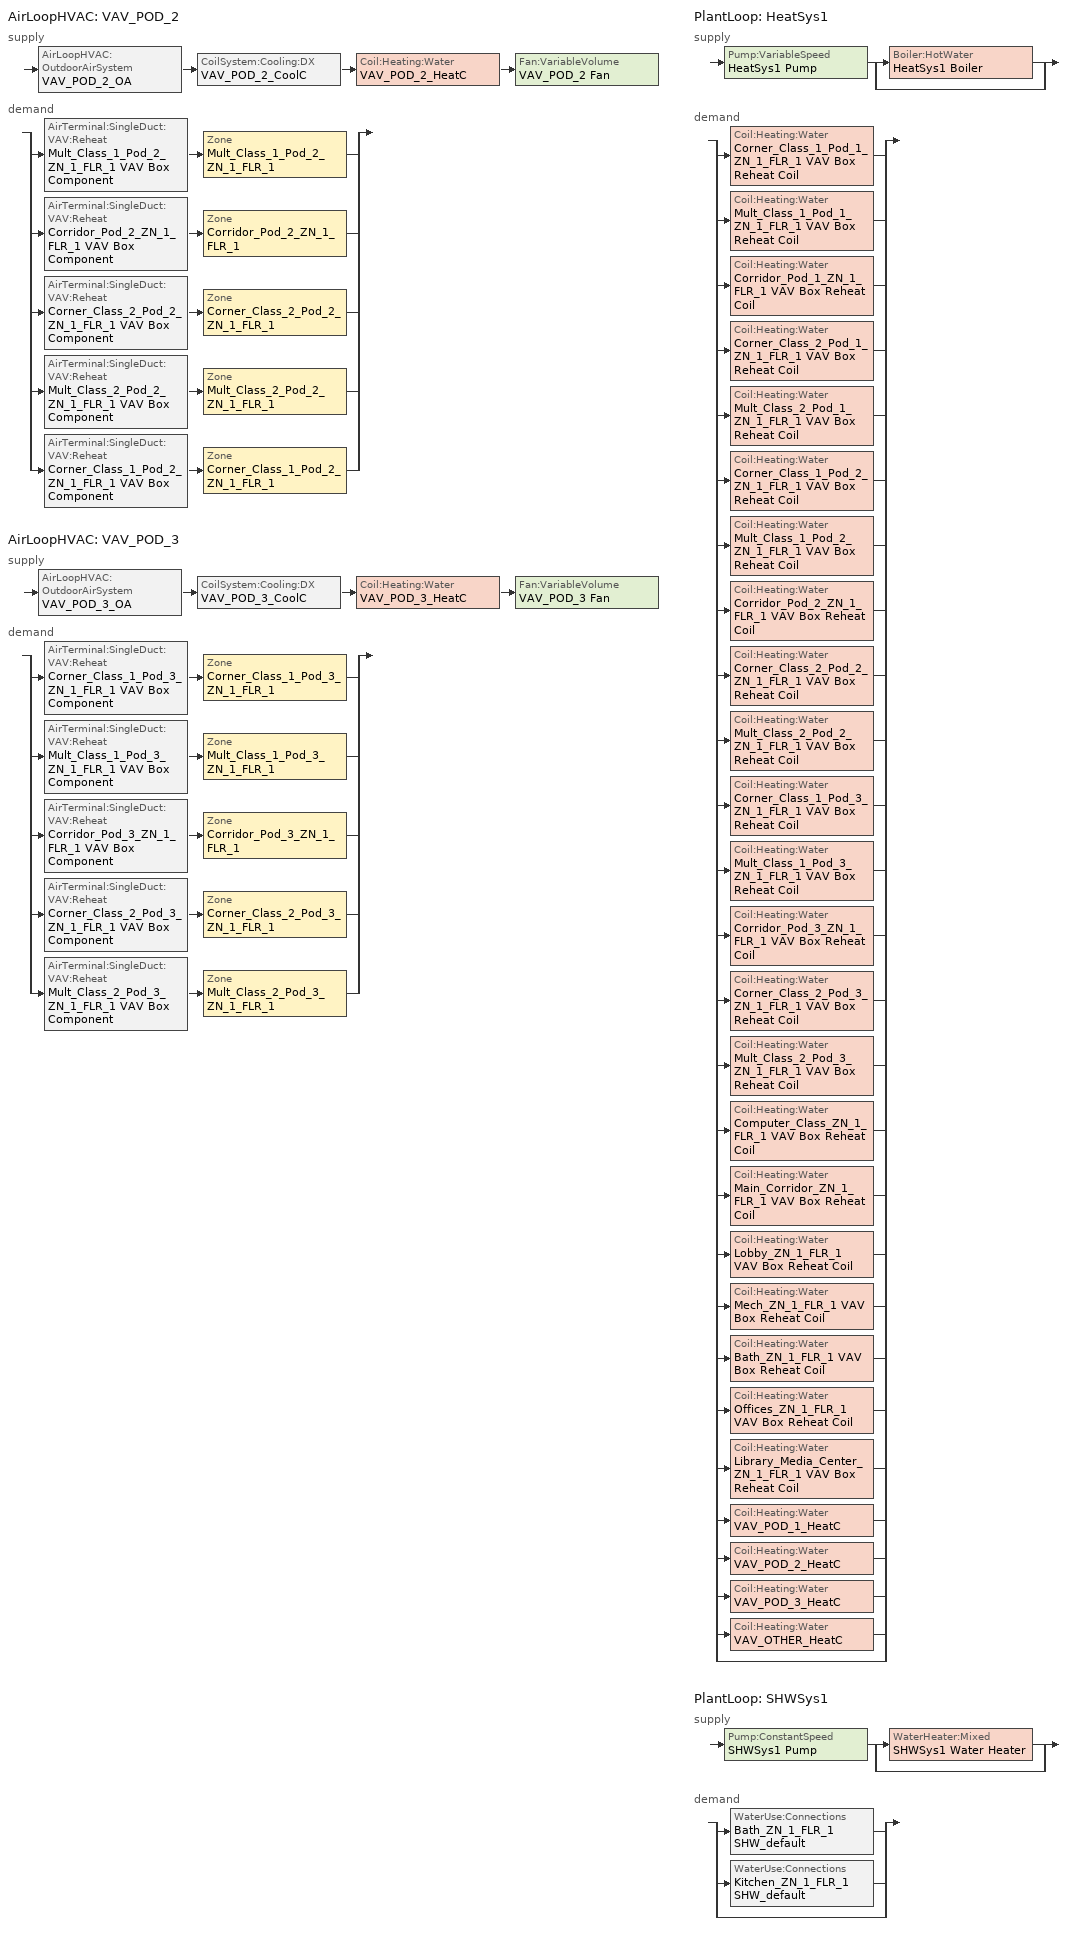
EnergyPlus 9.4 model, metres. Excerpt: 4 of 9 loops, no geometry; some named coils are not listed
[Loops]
AirLoopHVAC 'VAV_POD_2'
 supply: AirLoopHVAC:OutdoorAirSystem 'VAV_POD_2_OA' > CoilSystem:Cooling:DX 'VAV_POD_2_CoolC' > Coil:Heating:Water 'VAV_POD_2_HeatC' > Fan:VariableVolume 'VAV_POD_2 Fan'
 demand: split
  | AirTerminal:SingleDuct:VAV:Reheat 'Mult_Class_1_Pod_2_ZN_1_FLR_1 VAV Box Component' > Zone 'Mult_Class_1_Pod_2_ZN_1_FLR_1'
  | AirTerminal:SingleDuct:VAV:Reheat 'Corridor_Pod_2_ZN_1_FLR_1 VAV Box Component' > Zone 'Corridor_Pod_2_ZN_1_FLR_1'
  | AirTerminal:SingleDuct:VAV:Reheat 'Corner_Class_2_Pod_2_ZN_1_FLR_1 VAV Box Component' > Zone 'Corner_Class_2_Pod_2_ZN_1_FLR_1'
  | AirTerminal:SingleDuct:VAV:Reheat 'Mult_Class_2_Pod_2_ZN_1_FLR_1 VAV Box Component' > Zone 'Mult_Class_2_Pod_2_ZN_1_FLR_1'
  | AirTerminal:SingleDuct:VAV:Reheat 'Corner_Class_1_Pod_2_ZN_1_FLR_1 VAV Box Component' > Zone 'Corner_Class_1_Pod_2_ZN_1_FLR_1'
AirLoopHVAC 'VAV_POD_3'
 supply: AirLoopHVAC:OutdoorAirSystem 'VAV_POD_3_OA' > CoilSystem:Cooling:DX 'VAV_POD_3_CoolC' > Coil:Heating:Water 'VAV_POD_3_HeatC' > Fan:VariableVolume 'VAV_POD_3 Fan'
 demand: split
  | AirTerminal:SingleDuct:VAV:Reheat 'Corner_Class_1_Pod_3_ZN_1_FLR_1 VAV Box Component' > Zone 'Corner_Class_1_Pod_3_ZN_1_FLR_1'
  | AirTerminal:SingleDuct:VAV:Reheat 'Mult_Class_1_Pod_3_ZN_1_FLR_1 VAV Box Component' > Zone 'Mult_Class_1_Pod_3_ZN_1_FLR_1'
  | AirTerminal:SingleDuct:VAV:Reheat 'Corridor_Pod_3_ZN_1_FLR_1 VAV Box Component' > Zone 'Corridor_Pod_3_ZN_1_FLR_1'
  | AirTerminal:SingleDuct:VAV:Reheat 'Corner_Class_2_Pod_3_ZN_1_FLR_1 VAV Box Component' > Zone 'Corner_Class_2_Pod_3_ZN_1_FLR_1'
  | AirTerminal:SingleDuct:VAV:Reheat 'Mult_Class_2_Pod_3_ZN_1_FLR_1 VAV Box Component' > Zone 'Mult_Class_2_Pod_3_ZN_1_FLR_1'
PlantLoop 'HeatSys1'
 supply: Pump:VariableSpeed 'HeatSys1 Pump' > split
  | Boiler:HotWater 'HeatSys1 Boiler'
  | bypass
 demand: split
  | Coil:Heating:Water 'Corner_Class_1_Pod_1_ZN_1_FLR_1 VAV Box Reheat Coil'
  | Coil:Heating:Water 'Mult_Class_1_Pod_1_ZN_1_FLR_1 VAV Box Reheat Coil'
  | Coil:Heating:Water 'Corridor_Pod_1_ZN_1_FLR_1 VAV Box Reheat Coil'
  | Coil:Heating:Water 'Corner_Class_2_Pod_1_ZN_1_FLR_1 VAV Box Reheat Coil'
  | Coil:Heating:Water 'Mult_Class_2_Pod_1_ZN_1_FLR_1 VAV Box Reheat Coil'
  | Coil:Heating:Water 'Corner_Class_1_Pod_2_ZN_1_FLR_1 VAV Box Reheat Coil'
  | Coil:Heating:Water 'Mult_Class_1_Pod_2_ZN_1_FLR_1 VAV Box Reheat Coil'
  | Coil:Heating:Water 'Corridor_Pod_2_ZN_1_FLR_1 VAV Box Reheat Coil'
  | Coil:Heating:Water 'Corner_Class_2_Pod_2_ZN_1_FLR_1 VAV Box Reheat Coil'
  | Coil:Heating:Water 'Mult_Class_2_Pod_2_ZN_1_FLR_1 VAV Box Reheat Coil'
  | Coil:Heating:Water 'Corner_Class_1_Pod_3_ZN_1_FLR_1 VAV Box Reheat Coil'
  | Coil:Heating:Water 'Mult_Class_1_Pod_3_ZN_1_FLR_1 VAV Box Reheat Coil'
  | Coil:Heating:Water 'Corridor_Pod_3_ZN_1_FLR_1 VAV Box Reheat Coil'
  | Coil:Heating:Water 'Corner_Class_2_Pod_3_ZN_1_FLR_1 VAV Box Reheat Coil'
  | Coil:Heating:Water 'Mult_Class_2_Pod_3_ZN_1_FLR_1 VAV Box Reheat Coil'
  | Coil:Heating:Water 'Computer_Class_ZN_1_FLR_1 VAV Box Reheat Coil'
  | Coil:Heating:Water 'Main_Corridor_ZN_1_FLR_1 VAV Box Reheat Coil'
  | Coil:Heating:Water 'Lobby_ZN_1_FLR_1 VAV Box Reheat Coil'
  | Coil:Heating:Water 'Mech_ZN_1_FLR_1 VAV Box Reheat Coil'
  | Coil:Heating:Water 'Bath_ZN_1_FLR_1 VAV Box Reheat Coil'
  | Coil:Heating:Water 'Offices_ZN_1_FLR_1 VAV Box Reheat Coil'
  | Coil:Heating:Water 'Library_Media_Center_ZN_1_FLR_1 VAV Box Reheat Coil'
  | Coil:Heating:Water 'VAV_POD_1_HeatC'
  | Coil:Heating:Water 'VAV_POD_2_HeatC'
  | Coil:Heating:Water 'VAV_POD_3_HeatC'
  | Coil:Heating:Water 'VAV_OTHER_HeatC'
  | bypass
PlantLoop 'SHWSys1'
 supply: Pump:ConstantSpeed 'SHWSys1 Pump' > split
  | WaterHeater:Mixed 'SHWSys1 Water Heater'
  | bypass
 demand: split
  | WaterUse:Connections 'Bath_ZN_1_FLR_1 SHW_default'
  | WaterUse:Connections 'Kitchen_ZN_1_FLR_1 SHW_default'
  | bypass
[AirLoopHVAC] Design supply air flow rate=Autosize
VAV_POD_2; VAV_POD_3
[AirTerminal:SingleDuct:VAV:Reheat] Availability schedule=ALWAYS_ON; Convergence tolerance=0.001; Damper heating action=ReverseWithLimits; Maximum air flow rate=Autosize; Maximum flow fraction during reheat=0.5; Maximum hot water or steam flow rate=Autosize; Maximum reheat air temperature=40; Minimum hot water or steam flow rate=0; Zone minimum air flow input method=Constant
Name | Constant minimum air flow fraction | Reheat coil
Corner_Class_1_Pod_2_ZN_1_FLR_1 VAV Box Component | 0.5 | Corner_Class_1_Pod_2_ZN_1_FLR_1 VAV Box Reheat Coil
Corner_Class_1_Pod_3_ZN_1_FLR_1 VAV Box Component | 0.5 | Corner_Class_1_Pod_3_ZN_1_FLR_1 VAV Box Reheat Coil
Corner_Class_2_Pod_2_ZN_1_FLR_1 VAV Box Component | 0.5 | Corner_Class_2_Pod_2_ZN_1_FLR_1 VAV Box Reheat Coil
Corner_Class_2_Pod_3_ZN_1_FLR_1 VAV Box Component | 0.5 | Corner_Class_2_Pod_3_ZN_1_FLR_1 VAV Box Reheat Coil
Corridor_Pod_2_ZN_1_FLR_1 VAV Box Component | 0.2 | Corridor_Pod_2_ZN_1_FLR_1 VAV Box Reheat Coil
Corridor_Pod_3_ZN_1_FLR_1 VAV Box Component | 0.2 | Corridor_Pod_3_ZN_1_FLR_1 VAV Box Reheat Coil
Mult_Class_1_Pod_2_ZN_1_FLR_1 VAV Box Component | 0.675337 | Mult_Class_1_Pod_2_ZN_1_FLR_1 VAV Box Reheat Coil
Mult_Class_1_Pod_3_ZN_1_FLR_1 VAV Box Component | 0.627119 | Mult_Class_1_Pod_3_ZN_1_FLR_1 VAV Box Reheat Coil
Mult_Class_2_Pod_2_ZN_1_FLR_1 VAV Box Component | 0.856888 | Mult_Class_2_Pod_2_ZN_1_FLR_1 VAV Box Reheat Coil
Mult_Class_2_Pod_3_ZN_1_FLR_1 VAV Box Component | 0.858826 | Mult_Class_2_Pod_3_ZN_1_FLR_1 VAV Box Reheat Coil
[Boiler:HotWater]
HeatSys1 Boiler: Boiler flow mode=LeavingSetpointModulated; Design water flow rate=Autosize; Efficiency curve temperature evaluation variable=LeavingBoiler; Fuel type=NaturalGas; Maximum part load ratio=1.2; Minimum part load ratio=0; Nominal capacity=370135; Nominal thermal efficiency=0.8; Normalized boiler efficiency curve=HeatSys1 Boiler Efficiency Curve; Optimum part load ratio=1; Parasitic electric load=0; Sizing factor=1; Water outlet upper temperature limit=95
[Coil:Cooling:DX:TwoSpeed] Availability schedule=ALWAYS_ON; High speed gross rated cooling cop=3.73224; High speed gross rated total cooling capacity=Autosize; High speed rated air flow rate=Autosize; High speed rated sensible heat ratio=Autosize; Low speed gross rated cooling cop=3.73224; Low speed gross rated sensible heat ratio=0.69; Low speed gross rated total cooling capacity=Autosize; Low speed rated air flow rate=Autosize
Name | Energy input ratio function of flow fraction curve | Energy input ratio function of temperature curve | Low speed energy input ratio function of temperature curve | Low speed total cooling capacity function of temperature curve | Part load fraction correlation curve | Total cooling capacity function of flow fraction curve | Total cooling capacity function of temperature curve
VAV_POD_2_CoolC DXCoil | VAV_POD_2_CoolCLennoxStandard10Ton_TGA120S2B_EIRFFF | VAV_POD_2_CoolCLennoxStandard10Ton_TGA120S2B_EIRFT | VAV_POD_2_CoolCLennoxStandard10Ton_TGA120S2B_EIRFT | VAV_POD_2_CoolCLennoxStandard10Ton_TGA120S2B_CapFT | VAV_POD_2_CoolCLennoxStandard10Ton_TGA120S2B_PLR | VAV_POD_2_CoolCLennoxStandard10Ton_TGA120S2B_CapFF | VAV_POD_2_CoolCLennoxStandard10Ton_TGA120S2B_CapFT
VAV_POD_3_CoolC DXCoil | VAV_POD_3_CoolCLennoxStandard10Ton_TGA120S2B_EIRFFF | VAV_POD_3_CoolCLennoxStandard10Ton_TGA120S2B_EIRFT | VAV_POD_3_CoolCLennoxStandard10Ton_TGA120S2B_EIRFT | VAV_POD_3_CoolCLennoxStandard10Ton_TGA120S2B_CapFT | VAV_POD_3_CoolCLennoxStandard10Ton_TGA120S2B_PLR | VAV_POD_3_CoolCLennoxStandard10Ton_TGA120S2B_CapFF | VAV_POD_3_CoolCLennoxStandard10Ton_TGA120S2B_CapFT
[Coil:Heating:Water] Availability schedule=ALWAYS_ON; Maximum water flow rate=Autosize; Performance input method=UFactorTimesAreaAndDesignWaterFlowRate; Rated capacity=Autosize; Rated inlet air temperature=12.8; Rated inlet water temperature=82.2; Rated outlet air temperature=40; Rated outlet water temperature=71.1; U factor times area value=Autosize
Bath_ZN_1_FLR_1 VAV Box Reheat Coil; Computer_Class_ZN_1_FLR_1 VAV Box Reheat Coil; Corner_Class_1_Pod_1_ZN_1_FLR_1 VAV Box Reheat Coil; Corner_Class_1_Pod_2_ZN_1_FLR_1 VAV Box Reheat Coil; Corner_Class_1_Pod_3_ZN_1_FLR_1 VAV Box Reheat Coil; Corner_Class_2_Pod_1_ZN_1_FLR_1 VAV Box Reheat Coil; Corner_Class_2_Pod_2_ZN_1_FLR_1 VAV Box Reheat Coil; Corner_Class_2_Pod_3_ZN_1_FLR_1 VAV Box Reheat Coil; Corridor_Pod_1_ZN_1_FLR_1 VAV Box Reheat Coil; Corridor_Pod_2_ZN_1_FLR_1 VAV Box Reheat Coil; Corridor_Pod_3_ZN_1_FLR_1 VAV Box Reheat Coil; Library_Media_Center_ZN_1_FLR_1 VAV Box Reheat Coil; Lobby_ZN_1_FLR_1 VAV Box Reheat Coil; Main_Corridor_ZN_1_FLR_1 VAV Box Reheat Coil; Mech_ZN_1_FLR_1 VAV Box Reheat Coil; Mult_Class_1_Pod_1_ZN_1_FLR_1 VAV Box Reheat Coil; Mult_Class_1_Pod_2_ZN_1_FLR_1 VAV Box Reheat Coil; Mult_Class_1_Pod_3_ZN_1_FLR_1 VAV Box Reheat Coil; Mult_Class_2_Pod_1_ZN_1_FLR_1 VAV Box Reheat Coil; Mult_Class_2_Pod_2_ZN_1_FLR_1 VAV Box Reheat Coil; Mult_Class_2_Pod_3_ZN_1_FLR_1 VAV Box Reheat Coil; Offices_ZN_1_FLR_1 VAV Box Reheat Coil; VAV_POD_2_HeatC; VAV_POD_3_HeatC
[CoilSystem:Cooling:DX] Availability schedule=ALWAYS_ON
Name | Cooling coil
VAV_POD_2_CoolC | VAV_POD_2_CoolC DXCoil
VAV_POD_3_CoolC | VAV_POD_3_CoolC DXCoil
[Controller:MechanicalVentilation] Availability schedule=MinOA_MotorizedDamper_Sched; Demand controlled ventilation=Yes; System outdoor air method=VentilationRateProcedure; Design specification outdoor air object name 1=Classroom_OA_Design_Spec; Design specification zone air distribution object name 1=Pod_Zones_Air_Distribution; Design specification outdoor air object name 2=Classroom_OA_Design_Spec; Design specification zone air distribution object name 2=Pod_Zones_Air_Distribution; Design specification outdoor air object name 3=Corridor_OA_Design_Spec; Design specification zone air distribution object name 3=Pod_Zones_Air_Distribution; Design specification outdoor air object name 4=Classroom_OA_Design_Spec; Design specification zone air distribution object name 4=Pod_Zones_Air_Distribution; Design specification outdoor air object name 5=Classroom_OA_Design_Spec; Design specification zone air distribution object name 5=Pod_Zones_Air_Distribution
Name | Zone or zonelist name 1 | Zone or zonelist name 2 | Zone or zonelist name 3 | Zone or zonelist name 4 | Zone or zonelist name 5
VAV_POD_2_DCV | Corner_Class_1_Pod_2_ZN_1_FLR_1 | Mult_Class_1_Pod_2_ZN_1_FLR_1 | Corridor_Pod_2_ZN_1_FLR_1 | Corner_Class_2_Pod_2_ZN_1_FLR_1 | Mult_Class_2_Pod_2_ZN_1_FLR_1
VAV_POD_3_DCV | Corner_Class_1_Pod_3_ZN_1_FLR_1 | Mult_Class_1_Pod_3_ZN_1_FLR_1 | Corridor_Pod_3_ZN_1_FLR_1 | Corner_Class_2_Pod_3_ZN_1_FLR_1 | Mult_Class_2_Pod_3_ZN_1_FLR_1
[Controller:OutdoorAir] Economizer control action type=ModulateFlow; Economizer control type=DifferentialDryBulb; Lockout type=NoLockout; Maximum outdoor air flow rate=Autosize; Minimum limit type=FixedMinimum; Minimum outdoor air flow rate=0; Minimum outdoor air schedule=MinOA_MotorizedDamper_Sched
Name | Mechanical ventilation controller
VAV_POD_2_OA_Controller | VAV_POD_2_DCV
VAV_POD_3_OA_Controller | VAV_POD_3_DCV
[Controller:WaterCoil] Action=Normal; Actuator variable=Flow; Control variable=Temperature; Controller convergence tolerance=0.0001; Maximum actuated flow=Autosize; Minimum actuated flow=0
VAV_POD_2_HeatC_Controller; VAV_POD_3_HeatC_Controller
[DesignSpecification:OutdoorAir]
Name | Outdoor air flow per person | Outdoor air flow per zone floor area | Outdoor air method
Classroom_OA_Design_Spec | 0.00472 | 0.00060972 | Sum
Corridor_OA_Design_Spec | 1e-08 | 0.000304781 | Sum
SZ DSOA Corner_Class_1_Pod_2_ZN_1_FLR_1; SZ DSOA Corner_Class_1_Pod_3_ZN_1_FLR_1; SZ DSOA Corner_Class_2_Pod_2_ZN_1_FLR_1; SZ DSOA Corner_Class_2_Pod_3_ZN_1_FLR_1; SZ DSOA Mult_Class_1_Pod_2_ZN_1_FLR_1; SZ DSOA Mult_Class_1_Pod_3_ZN_1_FLR_1; SZ DSOA Mult_Class_2_Pod_2_ZN_1_FLR_1; SZ DSOA Mult_Class_2_Pod_3_ZN_1_FLR_1 |  | 0.00187948 | Flow/Area
SZ DSOA Corridor_Pod_2_ZN_1_FLR_1; SZ DSOA Corridor_Pod_3_ZN_1_FLR_1 |  | 0.000304781 | Flow/Area
[DesignSpecification:ZoneAirDistribution]
Pod_Zones_Air_Distribution: Zone air distribution effectiveness in cooling mode=1; Zone air distribution effectiveness in heating mode=1
[EnergyManagementSystem:Actuator]
Name | Actuated component control type | Actuated component type | Actuated component unique
Gym_ZN_1_FLR_1_LAr | Electricity Rate | Lights | Gym_ZN_1_FLR_1_lights
HTGSETP_SCH_Actuator | Schedule Value | Schedule:Compact | HTGSETP_SCH_Yes_Optimum
Kitchen_ZN_1_FLR_1_LAr | Electricity Rate | Lights | Kitchen_ZN_1_FLR_1_lights
LMC_ZN_1_FLR_1_LAr | Electricity Rate | Lights | Library_Media_Center_ZN_1_FLR_1_lights
Lobby_ZN_1_FLR_1_LAr | Electricity Rate | Lights | Lobby_ZN_1_FLR_1_lights
Main_Corridor_ZN_1_FLR_1_LAr | Electricity Rate | Lights | Main_Corridor_ZN_1_FLR_1_lights
Mech_ZN_1_FLR_1_LAr | Electricity Rate | Lights | Mech_ZN_1_FLR_1_lights
Offices_ZN_1_FLR_1_LAr | Electricity Rate | Lights | Offices_ZN_1_FLR_1_lights
PSZ1_6_Timestep_Econ_Eff | Schedule Value | Schedule:Constant | PSZ1_6_Timestep_Econ_Eff_SCH
PSZ2_5_Timestep_Econ_Eff | Schedule Value | Schedule:Constant | PSZ2_5_Timestep_Econ_Eff_SCH
PSZ2_7_Timestep_Econ_Eff | Schedule Value | Schedule:Constant | PSZ2_7_Timestep_Econ_Eff_SCH
cCL1_Pod_1_ZN_1_FLR_1_LAr | Electricity Rate | Lights | Corner_Class_1_Pod_1_ZN_1_FLR_1_lights
cCL1_Pod_2_ZN_1_FLR_1_LAr | Electricity Rate | Lights | Corner_Class_1_Pod_2_ZN_1_FLR_1_lights
cCL1_Pod_3_ZN_1_FLR_1_LAr | Electricity Rate | Lights | Corner_Class_1_Pod_3_ZN_1_FLR_1_lights
cCL2_Pod_1_ZN_1_FLR_1_LAr | Electricity Rate | Lights | Corner_Class_2_Pod_1_ZN_1_FLR_1_lights
cCL2_Pod_2_ZN_1_FLR_1_LAr | Electricity Rate | Lights | Corner_Class_2_Pod_2_ZN_1_FLR_1_lights
cCL2_Pod_3_ZN_1_FLR_1_LAr | Electricity Rate | Lights | Corner_Class_2_Pod_3_ZN_1_FLR_1_lights
cPCLZN_1_FLR_1_LAr | Electricity Rate | Lights | Computer_Class_ZN_1_FLR_1_lights
cPOD1_ZN_1_FLR_1_LAr | Electricity Rate | Lights | Corridor_Pod_1_ZN_1_FLR_1_lights
cPOD2_ZN_1_FLR_1_LAr | Electricity Rate | Lights | Corridor_Pod_2_ZN_1_FLR_1_lights
cPOD3_ZN_1_FLR_1_LAr | Electricity Rate | Lights | Corridor_Pod_3_ZN_1_FLR_1_lights
mCl1_Pod_1_ZN_1_FLR_1_LAr | Electricity Rate | Lights | Mult_Class_1_Pod_1_ZN_1_FLR_1_lights
mCl1_Pod_2_ZN_1_FLR_1_LAr | Electricity Rate | Lights | Mult_Class_1_Pod_2_ZN_1_FLR_1_lights
mCl1_Pod_3_ZN_1_FLR_1_LAr | Electricity Rate | Lights | Mult_Class_1_Pod_3_ZN_1_FLR_1_lights
mCl2_Pod_1_ZN_1_FLR_1_LAr | Electricity Rate | Lights | Mult_Class_2_Pod_1_ZN_1_FLR_1_lights
mCl2_Pod_2_ZN_1_FLR_1_LAr | Electricity Rate | Lights | Mult_Class_2_Pod_2_ZN_1_FLR_1_lights
mCl2_Pod_3_ZN_1_FLR_1_LAr | Electricity Rate | Lights | Mult_Class_2_Pod_3_ZN_1_FLR_1_lights
[EnergyManagementSystem:GlobalVariable]
EnergyManagementSystem:GlobalVariable 1: Wired_LTG
EnergyManagementSystem:GlobalVariable 2: PSZ2_5_FanPwrExponent; PSZ2_5_Stage1Speed; PSZ2_5_Stage2Speed; PSZ2_5_HeatSpeed; PSZ2_5_VenSpeed; PSZ2_5_Number_of_Stages
EnergyManagementSystem:GlobalVariable 3: PSZ1_6_FanPwrExponent; PSZ1_6_Stage1Speed; PSZ1_6_Stage2Speed; PSZ1_6_HeatSpeed; PSZ1_6_VenSpeed; PSZ1_6_Number_of_Stages
EnergyManagementSystem:GlobalVariable 4: PSZ2_7_FanPwrExponent; PSZ2_7_Stage1Speed; PSZ2_7_Stage2Speed; PSZ2_7_HeatSpeed; PSZ2_7_VenSpeed; PSZ2_7_Number_of_Stages
EnergyManagementSystem:GlobalVariable 5: BoilerType; CapRated; EtRated; PLRx; Ecx; SkinLossRate
[EnergyManagementSystem:InternalVariable] Internal data type=Zone Floor Area
Name | Internal data index key
cCL1_Pod_2_ZN_1_FLR_1_Area | Corner_Class_1_Pod_2_ZN_1_FLR_1
cCL1_Pod_3_ZN_1_FLR_1_Area | Corner_Class_1_Pod_3_ZN_1_FLR_1
cCL2_Pod_2_ZN_1_FLR_1_Area | Corner_Class_2_Pod_2_ZN_1_FLR_1
cCL2_Pod_3_ZN_1_FLR_1_Area | Corner_Class_2_Pod_3_ZN_1_FLR_1
cPOD2_ZN_1_FLR_1_Area | Corridor_Pod_2_ZN_1_FLR_1
cPOD3_ZN_1_FLR_1_Area | Corridor_Pod_3_ZN_1_FLR_1
mCl1_Pod_2_ZN_1_FLR_1_Area | Mult_Class_1_Pod_2_ZN_1_FLR_1
mCl1_Pod_3_ZN_1_FLR_1_Area | Mult_Class_1_Pod_3_ZN_1_FLR_1
mCl2_Pod_2_ZN_1_FLR_1_Area | Mult_Class_2_Pod_2_ZN_1_FLR_1
mCl2_Pod_3_ZN_1_FLR_1_Area | Mult_Class_2_Pod_3_ZN_1_FLR_1
[EnergyManagementSystem:OutputVariable]
Wired_LTG: Ems variable=Wired_LTG; Type of data in variable=Summed; Update frequency=ZoneTimestep
[EnergyManagementSystem:Program]
OA_BASED_OPTIMUM_START_EMS_Program: IF DaylightSavings==0 && DayOfWeek>1 && DayOfWeek<>7 && Hour==6 && OAT<23.9 && OAT>1.7; SET CLGSETP_SCH_Actuator = 26.7; SET HTGSETP_SCH_Actuator = 15.6; ELSEIF DaylightSavings==1 && DayOfWeek>1 && DayOfWeek<>7 && Hour==5 && OAT<23.9 && OAT>1.7; SET CLGSETP_SCH_Actuator = 26.7; SET HTGSETP_SCH_Actuator = 15.6; ELSE; SET CLGSETP_SCH_Actuator = NULL; SET HTGSETP_SCH_Actuator = NULL; ENDIF
PSZ1_6_Economizer_CTRL_Prog: SET PSZ1_6_Timestep_Econ_Eff = 0.7; SET PSZ1_6_MaxE = 0.7; SET PSZ1_6_DAT_Rqd = (PSZ1_6_DAT_Rqd*1.8) +32; SET OAT_F = (OAT_F*1.8) +32; SET OAwb_F = (OAwb_F*1.8) +32; IF PSZ1_6_OAFlowMass > (PSZ1_6_OADesignMass * PSZ1_6_OASch); SET PSZ1_6_Econo_Active = 1; ELSE; SET PSZ1_6_Econo_Active = 0; ENDIF; SET PSZ1_6_dT_Needed = 75 - PSZ1_6_DAT_Rqd; SET PSZ1_6_Cool_Des_dT = ((98*0.15) + (75*(1-0.15))) - 55; SET PSZ1_6_Cool_Load = PSZ1_6_dT_Needed/ PSZ1_6_Cool_Des_dT; IF PSZ1_6_Cool_Load > 1; SET PSZ1_6_Cool_Load = 1; ELSEIF PSZ1_6_Cool_Load < 0; SET PSZ1_6_Cool_Load = 0; ENDIF; IF PSZ1_6_Econo_Active == 1; SET PSZ1_6_Stage = PSZ1_6_Number_of_Stages; IF PSZ1_6_Stage == 2; IF PSZ1_6_Cool_Load < 0.6; SET PSZ1_6_Timestep_Econ_Eff = PSZ1_6_MaxE; ELSE; SET PSZ1_6_ECO_Eff = 0-2.18919863612305; SET PSZ1_6_ECO_Eff = PSZ1_6_ECO_Eff + (0-0.674461284910428 * PSZ1_6_Cool_Load); SET PSZ1_6_ECO_Eff = PSZ1_6_ECO_Eff + (0.000459106275872404 * (OAT_F^2)); SET PSZ1_6_ECO_Eff = PSZ1_6_ECO_Eff + (0-0.00000484778537945252 * (OAT_F^3)); SET PSZ1_6_ECO_Eff = PSZ1_6_ECO_Eff + (0.182915713033586 * OAwb_F); SET PSZ1_6_ECO_Eff = PSZ1_6_ECO_Eff + (0-0.00382838660261133 * (OAwb_F^2)); SET PSZ1_6_ECO_Eff = PSZ1_6_ECO_Eff + (0.0000255567460240583 * (OAwb_F^3)); SET PSZ1_6_Timestep_Econ_Eff = PSZ1_6_ECO_Eff; ENDIF; ELSE; SET PSZ1_6_ECO_Eff = 2.36337942464462; SET PSZ1_6_ECO_Eff = PSZ1_6_ECO_Eff + (0-0.409939515512619 * PSZ1_6_Cool_Load); SET PSZ1_6_ECO_Eff = PSZ1_6_ECO_Eff + (0-0.0565205596792225 * OAwb_F); SET PSZ1_6_ECO_Eff = PSZ1_6_ECO_Eff + (0-0.0000632612294169389 * (OAT_F^2)); SET PSZ1_6_Timestep_Econ_Eff = PSZ1_6_ECO_Eff + (0.000571724868775081 * (OAwb_F^2)); ENDIF; IF PSZ1_6_Timestep_Econ_Eff > PSZ1_6_MaxE; SET PSZ1_6_Timestep_Econ_Eff = PSZ1_6_MaxE; ELSEIF PSZ1_6_Timestep_Econ_Eff < (PSZ1_6_OADesignMass * PSZ1_6_OASch); SET PSZ1_6_Timestep_Econ_Eff = (PSZ1_6_OADesignMass * PSZ1_6_OASch); ENDIF; ENDIF
PSZ1_6_Fan_Control: IF PSZ1_6_Number_of_Stages == 1; Return; ENDIF; IF PSZ1_6_HeatingRTF > 0; SET PSZ1_6_Heating = PSZ1_6_HeatingRTF; SET PSZ1_6_Ven = 1 - PSZ1_6_HeatingRTF; SET PSZ1_6_Eco = 0; SET PSZ1_6_Stage1 = 0; SET PSZ1_6_Stage2 = 0; ELSE; SET PSZ1_6_Heating = 0; SET PSZ1_6_EcoSpeed = PSZ1_6_VenSpeed; IF PSZ1_6_SpeedRatio == 0; IF PSZ1_6_RTF > 0; SET PSZ1_6_Stage1 = PSZ1_6_RTF; SET PSZ1_6_Stage2 = 0; SET PSZ1_6_Ven = 1-PSZ1_6_RTF; SET PSZ1_6_Eco = 0; IF PSZ1_6_OAFlowMass > (PSZ1_6_OADesignMass * PSZ1_6_OASch); SET PSZ1_6_Stage1Speed = 1.0; ENDIF; ELSE; SET PSZ1_6_Stage1 = 0; SET PSZ1_6_Stage2 = 0; IF PSZ1_6_OAFlowMass > (PSZ1_6_OADesignMass * PSZ1_6_OASch); SET PSZ1_6_Eco = 1.0; SET PSZ1_6_Ven = 0; SET PSZ1_6_Exp_DAT = PSZ1_6_DAT_Rqd - (1-PSZ1_6_VenSpeed) * KITCHEN_ZN_1_FLR_1_Temp; SET PSZ1_6_Exp_DAT = PSZ1_6_Exp_DAT/PSZ1_6_VenSpeed; IF OAT_F > PSZ1_6_Exp_DAT; SET PSZ1_6_EcoSpeed = PSZ1_6_Stage2Speed; ENDIF; ELSE; SET PSZ1_6_Eco = 0; SET PSZ1_6_Ven = 1.0; ENDIF; ENDIF; ELSE; SET PSZ1_6_Stage1 = 1- PSZ1_6_SpeedRatio; SET PSZ1_6_Stage2 = PSZ1_6_SpeedRatio; SET PSZ1_6_Ven = 0; SET PSZ1_6_Eco = 0; IF PSZ1_6_OAFlowMass > (PSZ1_6_OADesignMass * PSZ1_6_OASch); SET PSZ1_6_Stage1Speed = 1.0; ENDIF; ENDIF; ENDIF; SET PSZ1_6_FPR = PSZ1_6_Ven * (PSZ1_6_VenSpeed ^ PSZ1_6_FanPwrExponent); SET PSZ1_6_FPR = PSZ1_6_FPR + PSZ1_6_Eco * (PSZ1_6_EcoSpeed ^ PSZ1_6_FanPwrExponent); SET PSZ1_6_FPR_1 = PSZ1_6_Stage1 * (PSZ1_6_Stage1Speed ^ PSZ1_6_FanPwrExponent); SET PSZ1_6_FPR = PSZ1_6_FPR + PSZ1_6_FPR_1; SET PSZ1_6_FPR_2 = PSZ1_6_Stage2 * (PSZ1_6_Stage2Speed ^ PSZ1_6_FanPwrExponent); SET PSZ1_6_FPR = PSZ1_6_FPR + PSZ1_6_FPR_2; SET PSZ1_6_FPR_3 = PSZ1_6_Heating * (PSZ1_6_HeatSpeed ^ PSZ1_6_FanPwrExponent); SET PSZ1_6_FanPwrRatio = PSZ1_6_FPR +  PSZ1_6_FPR_3; SET PSZ1_6_Fan_Pressure = PSZ1_6_Fan_DesignPressure * PSZ1_6_FanPwrRatio
PSZ1_6_Set_Fan_Par: IF PSZ1_6_Number_of_Stages == 1; Return; ENDIF; SET PSZ1_6_FanPwrExponent = 2.2; SET PSZ1_6_OAFrac = PSZ1_6_OAFlowMass/PSZ1_6_DesignFlowMass; IF  PSZ1_6_OAFrac < 0.66; SET PSZ1_6_VenSpeed = 0.66; SET PSZ1_6_Stage1Speed = 0.66; ELSE; SET PSZ1_6_VenSpeed = PSZ1_6_OAFrac; SET PSZ1_6_Stage1Speed = PSZ1_6_OAFrac; ENDIF; SET PSZ1_6_Stage2Speed = 1.0; SET PSZ1_6_HeatSpeed = 1.0
PSZ1_6_Set_Number_of_Stages: SET PSZ1_6_Number_of_Stages =  2
PSZ2_5_Economizer_CTRL_Prog: SET PSZ2_5_Timestep_Econ_Eff = 0.7; SET PSZ2_5_MaxE = 0.7; SET PSZ2_5_DAT_Rqd = (PSZ2_5_DAT_Rqd*1.8) +32; SET OAT_F = (OAT_F*1.8) +32; SET OAwb_F = (OAwb_F*1.8) +32; IF PSZ2_5_OAFlowMass > (PSZ2_5_OADesignMass * PSZ2_5_OASch); SET PSZ2_5_Econo_Active = 1; ELSE; SET PSZ2_5_Econo_Active = 0; ENDIF; SET PSZ2_5_dT_Needed = 75 - PSZ2_5_DAT_Rqd; SET PSZ2_5_Cool_Des_dT = ((98*0.15) + (75*(1-0.15))) - 55; SET PSZ2_5_Cool_Load = PSZ2_5_dT_Needed/ PSZ2_5_Cool_Des_dT; IF PSZ2_5_Cool_Load > 1; SET PSZ2_5_Cool_Load = 1; ELSEIF PSZ2_5_Cool_Load < 0; SET PSZ2_5_Cool_Load = 0; ENDIF; IF PSZ2_5_Econo_Active == 1; SET PSZ2_5_Stage = PSZ2_5_Number_of_Stages; IF PSZ2_5_Stage == 2; IF PSZ2_5_Cool_Load < 0.6; SET PSZ2_5_Timestep_Econ_Eff = PSZ2_5_MaxE; ELSE; SET PSZ2_5_ECO_Eff = 0-2.18919863612305; SET PSZ2_5_ECO_Eff = PSZ2_5_ECO_Eff + (0-0.674461284910428 * PSZ2_5_Cool_Load); SET PSZ2_5_ECO_Eff = PSZ2_5_ECO_Eff + (0.000459106275872404 * (OAT_F^2)); SET PSZ2_5_ECO_Eff = PSZ2_5_ECO_Eff + (0-0.00000484778537945252 * (OAT_F^3)); SET PSZ2_5_ECO_Eff = PSZ2_5_ECO_Eff + (0.182915713033586 * OAwb_F); SET PSZ2_5_ECO_Eff = PSZ2_5_ECO_Eff + (0-0.00382838660261133 * (OAwb_F^2)); SET PSZ2_5_ECO_Eff = PSZ2_5_ECO_Eff + (0.0000255567460240583 * (OAwb_F^3)); SET PSZ2_5_Timestep_Econ_Eff = PSZ2_5_ECO_Eff; ENDIF; ELSE; SET PSZ2_5_ECO_Eff = 2.36337942464462; SET PSZ2_5_ECO_Eff = PSZ2_5_ECO_Eff + (0-0.409939515512619 * PSZ2_5_Cool_Load); SET PSZ2_5_ECO_Eff = PSZ2_5_ECO_Eff + (0-0.0565205596792225 * OAwb_F); SET PSZ2_5_ECO_Eff = PSZ2_5_ECO_Eff + (0-0.0000632612294169389 * (OAT_F^2)); SET PSZ2_5_Timestep_Econ_Eff = PSZ2_5_ECO_Eff + (0.000571724868775081 * (OAwb_F^2)); ENDIF; IF PSZ2_5_Timestep_Econ_Eff > PSZ2_5_MaxE; SET PSZ2_5_Timestep_Econ_Eff = PSZ2_5_MaxE; ELSEIF PSZ2_5_Timestep_Econ_Eff < (PSZ2_5_OADesignMass * PSZ2_5_OASch); SET PSZ2_5_Timestep_Econ_Eff = (PSZ2_5_OADesignMass * PSZ2_5_OASch); ENDIF; ENDIF
PSZ2_5_Set_Fan_Par: IF PSZ2_5_Number_of_Stages == 1; Return; ENDIF; SET PSZ2_5_FanPwrExponent = 2.2; SET PSZ2_5_OAFrac = PSZ2_5_OAFlowMass/PSZ2_5_DesignFlowMass; IF  PSZ2_5_OAFrac < 0.66; SET PSZ2_5_VenSpeed = 0.66; SET PSZ2_5_Stage1Speed = 0.66; ELSE; SET PSZ2_5_VenSpeed = PSZ2_5_OAFrac; SET PSZ2_5_Stage1Speed = PSZ2_5_OAFrac; ENDIF; SET PSZ2_5_Stage2Speed = 1.0; SET PSZ2_5_HeatSpeed = 1.0
[EnergyManagementSystem:Sensor]
Name | Output variable or output meter index key | Output variable or output meter
BoilerPLR | HeatSys1 Boiler | Boiler Part Load Ratio
cCL1_Pod_2_ZN_1_FLR_1_LSr | Corner_Class_1_Pod_2_ZN_1_FLR_1 | Zone Lights Electricity Rate
cCL1_Pod_2_ZN_1_FLR_1_OSr | Corner_Class_1_Pod_2_ZN_1_FLR_1 | People Occupant Count
cCL1_Pod_3_ZN_1_FLR_1_LSr | Corner_Class_1_Pod_3_ZN_1_FLR_1 | Zone Lights Electricity Rate
cCL1_Pod_3_ZN_1_FLR_1_OSr | Corner_Class_1_Pod_3_ZN_1_FLR_1 | People Occupant Count
cCL2_Pod_2_ZN_1_FLR_1_LSr | Corner_Class_2_Pod_2_ZN_1_FLR_1 | Zone Lights Electricity Rate
cCL2_Pod_2_ZN_1_FLR_1_OSr | Corner_Class_2_Pod_2_ZN_1_FLR_1 | People Occupant Count
cCL2_Pod_3_ZN_1_FLR_1_LSr | Corner_Class_2_Pod_3_ZN_1_FLR_1 | Zone Lights Electricity Rate
cCL2_Pod_3_ZN_1_FLR_1_OSr | Corner_Class_2_Pod_3_ZN_1_FLR_1 | People Occupant Count
cPOD2_ZN_1_FLR_1_LSr | Corridor_Pod_2_ZN_1_FLR_1 | Zone Lights Electricity Rate
cPOD3_ZN_1_FLR_1_LSr | Corridor_Pod_3_ZN_1_FLR_1 | Zone Lights Electricity Rate
mCl1_Pod_2_ZN_1_FLR_1_LSr | Mult_Class_1_Pod_2_ZN_1_FLR_1 | Zone Lights Electricity Rate
mCl1_Pod_2_ZN_1_FLR_1_OSr | Mult_Class_1_Pod_2_ZN_1_FLR_1 | People Occupant Count
mCl1_Pod_3_ZN_1_FLR_1_LSr | Mult_Class_1_Pod_3_ZN_1_FLR_1 | Zone Lights Electricity Rate
mCl1_Pod_3_ZN_1_FLR_1_OSr | Mult_Class_1_Pod_3_ZN_1_FLR_1 | People Occupant Count
mCl2_Pod_2_ZN_1_FLR_1_LSr | Mult_Class_2_Pod_2_ZN_1_FLR_1 | Zone Lights Electricity Rate
mCl2_Pod_2_ZN_1_FLR_1_OSr | Mult_Class_2_Pod_2_ZN_1_FLR_1 | People Occupant Count
mCl2_Pod_3_ZN_1_FLR_1_LSr | Mult_Class_2_Pod_3_ZN_1_FLR_1 | Zone Lights Electricity Rate
mCl2_Pod_3_ZN_1_FLR_1_OSr | Mult_Class_2_Pod_3_ZN_1_FLR_1 | People Occupant Count
[Fan:VariableVolume] Availability schedule=HVACOperationSchd; End use subcategory=Fan Energy; Fan power coefficient 1=0.0408; Fan power coefficient 2=0.088; Fan power coefficient 3=-0.0729; Fan power coefficient 4=0.9437; Fan power coefficient 5=0; Fan power minimum flow fraction=0.25; Fan power minimum flow rate input method=Fraction; Maximum flow rate=Autosize; Motor in airstream fraction=1; Pressure rise=1389.42
Name | Fan total efficiency | Motor efficiency
VAV_POD_2 Fan | 0.6006 | 0.924
VAV_POD_3 Fan | 0.59605 | 0.917
[PlantEquipmentList]
HeatSys1 Equipment List: HeatSys1 Boiler, Boiler:HotWater
SHWSys1 Equipment List: SHWSys1 Water Heater, WaterHeater:Mixed
[PlantEquipmentOperation:HeatingLoad] Load range 1 lower limit=0; Load range 1 upper limit=1000000000000000
Name | Range 1 equipment list
HeatSys1 Operation Scheme | HeatSys1 Equipment List
SHWSys1 Operation Scheme | SHWSys1 Equipment List
[PlantEquipmentOperationSchemes] Control scheme 1 schedule=PlantOnSched
Name | Control scheme 1
HeatSys1 Loop Operation Scheme List | HeatSys1 Operation Scheme
SHWSys1 Loop Operation Scheme List | SHWSys1 Operation Scheme
[PlantLoop] Fluid type=Water; Load distribution scheme=Optimal; Maximum loop flow rate=Autosize; Minimum loop flow rate=0; Minimum loop temperature=10; Plant loop volume=Autocalculate
Name | Maximum loop temperature | Plant equipment operation scheme
HeatSys1 | 100 | HeatSys1 Loop Operation Scheme List
SHWSys1 | 60 | SHWSys1 Loop Operation Scheme List
[Pump:ConstantSpeed]
SHWSys1 Pump: Design flow rate=Autosize; Design power consumption=Autosize; Design pump head=29891; Fraction of motor inefficiencies to fluid stream=0; Motor efficiency=0.3; Pump control type=Intermittent
[Pump:VariableSpeed]
HeatSys1 Pump: Design maximum flow rate=Autosize; Design minimum flow rate=0; Design power consumption=Autosize; Design pump head=179352; Fraction of motor inefficiencies to fluid stream=0; Motor efficiency=0.9; Pump control type=Intermittent; Coefficient 1 of the part load performance curve=0; Coefficient 2 of the part load performance curve=3.2485; Coefficient 3 of the part load performance curve=-4.7443; Coefficient 4 of the part load performance curve=2.5295
[SetpointManager:MixedAir] Control variable=Temperature
Name | Setpoint node or nodelist
VAV_POD_2_CoolC SAT Manager | VAV_POD_2_CoolC-VAV_POD_2_HeatCNode
VAV_POD_2_HeatC SAT Manager | VAV_POD_2_HeatC-VAV_POD_2 FanNode
VAV_POD_2_OAMixed Air Temp Manager | VAV_POD_2_OA-VAV_POD_2_CoolCNode
VAV_POD_3_CoolC SAT Manager | VAV_POD_3_CoolC-VAV_POD_3_HeatCNode
VAV_POD_3_HeatC SAT Manager | VAV_POD_3_HeatC-VAV_POD_3 FanNode
VAV_POD_3_OAMixed Air Temp Manager | VAV_POD_3_OA-VAV_POD_3_CoolCNode
[SetpointManager:OutdoorAirReset] Control variable=Temperature; Outdoor high temperature=21.1; Outdoor low temperature=10; Setpoint at outdoor high temperature=12.8; Setpoint at outdoor low temperature=15.6
Name | Setpoint node or nodelist
VAV_POD_2 SAT setpoint | VAV_POD_2 Supply Equipment Outlet Node
VAV_POD_3 SAT setpoint | VAV_POD_3 Supply Equipment Outlet Node
[SetpointManager:Scheduled] Control variable=Temperature
Name | Schedule | Setpoint node or nodelist
HeatSys1 Boiler Setpoint Manager | HW-Loop-Temp-Schedule | HeatSys1 Supply Equipment Outlet Node
HeatSys1 Loop Setpoint Manager | HW-Loop-Temp-Schedule | HeatSys1 Supply Outlet Node
SHWSys1 Loop Setpoint Manager | SHWSys1-Loop-Temp-Schedule | SHWSys1 Supply Outlet Node
[Sizing:Plant] Loop type=Heating
Name | Design loop exit temperature | Loop design temperature difference
SHWSys1 | 60 | 5
HeatSys1 | 82 | 11
[Sizing:System] 100 outdoor air in cooling=No; 100 outdoor air in heating=No; Central cooling capacity control method=OnOff; Central cooling design supply air humidity ratio=0.007; Central cooling design supply air temperature=12.8; Central heating design supply air humidity ratio=0.008; Central heating design supply air temperature=12.8; Central heating maximum system air flow ratio=0.3; Cooling design capacity=Autosize; Cooling design capacity method=CoolingDesignCapacity; Cooling supply air flow rate=0; Cooling supply air flow rate method=DesignDay; Heating design capacity=Autosize; Heating design capacity method=HeatingDesignCapacity; Heating supply air flow rate=0; Heating supply air flow rate method=DesignDay; Precool design humidity ratio=0.008; Precool design temperature=12.8; Preheat design humidity ratio=0.008; Preheat design temperature=7; System outdoor air method=ZoneSum; Type of load to size on=Sensible; Type of zone sum to use=Coincident; Zone maximum outdoor air fraction=1
Name | Design outdoor air flow rate
VAV_POD_2 | 3.41484
VAV_POD_3 | 3.16905
[Sizing:Zone] Account for dedicated outdoor air system=No; Cooling design air flow method=DesignDay; Cooling design air flow rate=0; Cooling minimum air flow=0; Cooling minimum air flow fraction=0; Dedicated outdoor air high setpoint temperature for design=Autosize; Dedicated outdoor air low setpoint temperature for design=Autosize; Dedicated outdoor air system control strategy=NeutralSupplyAir; Heating design air flow method=DesignDay; Heating design air flow rate=0; Zone cooling design supply air humidity ratio=0.007; Zone cooling design supply air temperature=12.8; Zone cooling design supply air temperature input method=SupplyAirTemperature; Zone cooling sizing factor=0; Zone heating design supply air humidity ratio=0.008; Zone heating design supply air temperature=40; Zone heating design supply air temperature input method=SupplyAirTemperature; Zone heating sizing factor=0
Name | Design specification outdoor air object
Corner_Class_1_Pod_2_ZN_1_FLR_1 | SZ DSOA Corner_Class_1_Pod_2_ZN_1_FLR_1
Mult_Class_1_Pod_2_ZN_1_FLR_1 | SZ DSOA Mult_Class_1_Pod_2_ZN_1_FLR_1
Corridor_Pod_2_ZN_1_FLR_1 | SZ DSOA Corridor_Pod_2_ZN_1_FLR_1
Corner_Class_2_Pod_2_ZN_1_FLR_1 | SZ DSOA Corner_Class_2_Pod_2_ZN_1_FLR_1
Mult_Class_2_Pod_2_ZN_1_FLR_1 | SZ DSOA Mult_Class_2_Pod_2_ZN_1_FLR_1
Corner_Class_1_Pod_3_ZN_1_FLR_1 | SZ DSOA Corner_Class_1_Pod_3_ZN_1_FLR_1
Mult_Class_1_Pod_3_ZN_1_FLR_1 | SZ DSOA Mult_Class_1_Pod_3_ZN_1_FLR_1
Corridor_Pod_3_ZN_1_FLR_1 | SZ DSOA Corridor_Pod_3_ZN_1_FLR_1
Corner_Class_2_Pod_3_ZN_1_FLR_1 | SZ DSOA Corner_Class_2_Pod_3_ZN_1_FLR_1
Mult_Class_2_Pod_3_ZN_1_FLR_1 | SZ DSOA Mult_Class_2_Pod_3_ZN_1_FLR_1
[ThermostatSetpoint:DualSetpoint] Cooling setpoint temperature schedule=CLGSETP_SCH_YES_OPTIMUM; Heating setpoint temperature schedule=HTGSETP_SCH_YES_OPTIMUM
Corner_Class_1_Pod_2_ZN_1_FLR_1 DualSPSched; Corner_Class_1_Pod_3_ZN_1_FLR_1 DualSPSched; Corner_Class_2_Pod_2_ZN_1_FLR_1 DualSPSched; Corner_Class_2_Pod_3_ZN_1_FLR_1 DualSPSched; Corridor_Pod_2_ZN_1_FLR_1 DualSPSched; Corridor_Pod_3_ZN_1_FLR_1 DualSPSched; Mult_Class_1_Pod_2_ZN_1_FLR_1 DualSPSched; Mult_Class_1_Pod_3_ZN_1_FLR_1 DualSPSched; Mult_Class_2_Pod_2_ZN_1_FLR_1 DualSPSched; Mult_Class_2_Pod_3_ZN_1_FLR_1 DualSPSched
[WaterHeater:Mixed]
SHWSys1 Water Heater: Ambient temperature indicator=Zone; Ambient temperature zone=MECH_ZN_1_FLR_1; Deadband temperature difference=2; Heater control type=Cycle; Heater fuel type=NaturalGas; Heater maximum capacity=58614.21; Heater thermal efficiency=0.805127; Indirect water heating recovery time=1.5; Maximum temperature limit=82.2222; Off cycle loss coefficient to ambient temperature=9.64329; Off cycle parasitic fuel consumption rate=970.33; Off cycle parasitic fuel type=NaturalGas; Off cycle parasitic heat fraction to tank=0.8; On cycle loss coefficient to ambient temperature=9.64329; On cycle parasitic fuel consumption rate=970.33; On cycle parasitic fuel type=NaturalGas; Setpoint temperature schedule=SHWSys1 Water Heater Setpoint Temperature Schedule Name; Source side design flow rate=Autosize; Source side effectiveness=1; Tank volume=0.75708; Use side design flow rate=Autosize; Use side effectiveness=1
[WaterUse:Connections]
Name | Water use equipment name 1
Bath_ZN_1_FLR_1 SHW_default | Bath_ZN_1_FLR_1 SHW_default
Kitchen_ZN_1_FLR_1 SHW_default | Kitchen_ZN_1_FLR_1 SHW_default
[WaterUse:Equipment] End use subcategory=SHW_default; Flow rate fraction schedule=BLDG_SWH_SCH
Name | Zone | Hot water supply temperature schedule | Latent fraction schedule | Peak flow rate | Sensible fraction schedule | Target temperature schedule
Bath_ZN_1_FLR_1 SHW_default | Bath_ZN_1_FLR_1 | Bath_ZN_1_FLR_1 SHW_default Hot Supply Temp Sched | Bath_ZN_1_FLR_1 SHW_default Latent fract sched | 2.63889e-07 | Bath_ZN_1_FLR_1 SHW_default Sensible fract sched | Bath_ZN_1_FLR_1 SHW_default Temp Sched
Kitchen_ZN_1_FLR_1 SHW_default | Kitchen_ZN_1_FLR_1 | Kitchen_ZN_1_FLR_1 SHW_default Hot Supply Temp Sched | Kitchen_ZN_1_FLR_1 SHW_default Latent fract sched | 0.00010515 | Kitchen_ZN_1_FLR_1 SHW_default Sensible fract sched | Kitchen_ZN_1_FLR_1 SHW_default Temp Sched
[ZoneControl:Thermostat] Control type schedule=Dual Zone Control Type Sched
Name | Zone or zonelist | Control 1
Corner_Class_1_Pod_2_ZN_1_FLR_1 Thermostat | Corner_Class_1_Pod_2_ZN_1_FLR_1 | Corner_Class_1_Pod_2_ZN_1_FLR_1 DualSPSched
Corner_Class_1_Pod_3_ZN_1_FLR_1 Thermostat | Corner_Class_1_Pod_3_ZN_1_FLR_1 | Corner_Class_1_Pod_3_ZN_1_FLR_1 DualSPSched
Corner_Class_2_Pod_2_ZN_1_FLR_1 Thermostat | Corner_Class_2_Pod_2_ZN_1_FLR_1 | Corner_Class_2_Pod_2_ZN_1_FLR_1 DualSPSched
Corner_Class_2_Pod_3_ZN_1_FLR_1 Thermostat | Corner_Class_2_Pod_3_ZN_1_FLR_1 | Corner_Class_2_Pod_3_ZN_1_FLR_1 DualSPSched
Corridor_Pod_2_ZN_1_FLR_1 Thermostat | Corridor_Pod_2_ZN_1_FLR_1 | Corridor_Pod_2_ZN_1_FLR_1 DualSPSched
Corridor_Pod_3_ZN_1_FLR_1 Thermostat | Corridor_Pod_3_ZN_1_FLR_1 | Corridor_Pod_3_ZN_1_FLR_1 DualSPSched
Mult_Class_1_Pod_2_ZN_1_FLR_1 Thermostat | Mult_Class_1_Pod_2_ZN_1_FLR_1 | Mult_Class_1_Pod_2_ZN_1_FLR_1 DualSPSched
Mult_Class_1_Pod_3_ZN_1_FLR_1 Thermostat | Mult_Class_1_Pod_3_ZN_1_FLR_1 | Mult_Class_1_Pod_3_ZN_1_FLR_1 DualSPSched
Mult_Class_2_Pod_2_ZN_1_FLR_1 Thermostat | Mult_Class_2_Pod_2_ZN_1_FLR_1 | Mult_Class_2_Pod_2_ZN_1_FLR_1 DualSPSched
Mult_Class_2_Pod_3_ZN_1_FLR_1 Thermostat | Mult_Class_2_Pod_3_ZN_1_FLR_1 | Mult_Class_2_Pod_3_ZN_1_FLR_1 DualSPSched
[Zone equipment]
Corner_Class_1_Pod_2_ZN_1_FLR_1: Corner_Class_1_Pod_2_ZN_1_FLR_1 VAV Box Component
Corner_Class_1_Pod_3_ZN_1_FLR_1: Corner_Class_1_Pod_3_ZN_1_FLR_1 VAV Box Component
Corner_Class_2_Pod_2_ZN_1_FLR_1: Corner_Class_2_Pod_2_ZN_1_FLR_1 VAV Box Component
Corner_Class_2_Pod_3_ZN_1_FLR_1: Corner_Class_2_Pod_3_ZN_1_FLR_1 VAV Box Component
Corridor_Pod_2_ZN_1_FLR_1: Corridor_Pod_2_ZN_1_FLR_1 VAV Box Component
Corridor_Pod_3_ZN_1_FLR_1: Corridor_Pod_3_ZN_1_FLR_1 VAV Box Component
Mult_Class_1_Pod_2_ZN_1_FLR_1: Mult_Class_1_Pod_2_ZN_1_FLR_1 VAV Box Component
Mult_Class_1_Pod_3_ZN_1_FLR_1: Mult_Class_1_Pod_3_ZN_1_FLR_1 VAV Box Component
Mult_Class_2_Pod_2_ZN_1_FLR_1: Mult_Class_2_Pod_2_ZN_1_FLR_1 VAV Box Component
Mult_Class_2_Pod_3_ZN_1_FLR_1: Mult_Class_2_Pod_3_ZN_1_FLR_1 VAV Box Component
[Curve:Biquadratic] Maximum value of x=22; Maximum value of y=46; Minimum value of x=17; Minimum value of y=29
Name | Coefficient1 constant | Coefficient2 x | Coefficient3 x 2 | Coefficient4 y | Coefficient5 y 2 | Coefficient6 x y
VAV_POD_2_CoolCLennoxStandard10Ton_TGA120S2B_CapFT; VAV_POD_3_CoolCLennoxStandard10Ton_TGA120S2B_CapFT | 0.42415 | 0.04426 | -0.00042 | 0.00333 | -8e-05 | -0.00021
VAV_POD_2_CoolCLennoxStandard10Ton_TGA120S2B_EIRFT; VAV_POD_3_CoolCLennoxStandard10Ton_TGA120S2B_EIRFT | 1.23649 | -0.02431 | 0.00057 | -0.01434 | 0.00063 | -0.00038
[Curve:Quadratic]
Name | Maximum value of x | Minimum value of x | Coefficient1 constant | Coefficient2 x | Coefficient3 x 2
HeatSys1 Boiler Efficiency Curve | 1 | 0 | 1 | 0 | 0
VAV_POD_2_CoolCLennoxStandard10Ton_TGA120S2B_CapFF; VAV_POD_3_CoolCLennoxStandard10Ton_TGA120S2B_CapFF | 1.13877 | 0.75918 | 0.77136 | 0.34053 | -0.11088
VAV_POD_2_CoolCLennoxStandard10Ton_TGA120S2B_EIRFFF; VAV_POD_3_CoolCLennoxStandard10Ton_TGA120S2B_EIRFFF | 1.13877 | 0.75918 | 1.2055 | -0.32953 | 0.12308
VAV_POD_2_CoolCLennoxStandard10Ton_TGA120S2B_PLR; VAV_POD_3_CoolCLennoxStandard10Ton_TGA120S2B_PLR | 1 | 0 | 0.771 | 0.229 | 0
[Schedule:Compact]
ALWAYS_ON; PlantOnSched: Through: 12/31, For: AllDays, Until: 24:00, 1
BLDG_SWH_SCH: Through: 6/15, For: SummerDesignDay, Until: 07:00, 0.05, Until: 08:00, 0.1, Until: 09:00, 0.34, Until: 10:00, 0.6, Until: 11:00, 0.63, Until: 12:00, 0.72, Until: 13:00, 0.79, Until: 14:00, 0.83, Until: 15:00, 0.61, Until: 16:00, 0.65, Until: 18:00, 0.1, Until: 19:00, 0.19, Until: 20:00, 0.25, Until: 22:00, 0.22, Until: 23:00, 0.12, Until: 24:00, 0.09, For: Weekdays, Until: 07:00, 0, Until: 08:00, 0, Until: 09:00, 0.34, Until: 10:00, 0.6, Until: 11:00, 0.63, Until: 12:00, 0.72, Until: 13:00, 0.79, Until: 14:00, 0.83, Until: 15:00, 0.61, Until: 16:00, 0.65, Until: 18:00, 0.1, Until: 19:00, 0.19, Until: 20:00, 0.25, Until: 22:00, 0, Until: 23:00, 0, Until: 24:00, 0, For: WinterDesignDay, Until: 09:00, 0.03, Until: 13:00, 0.05, Until: 24:00, 0.03, For: Saturday, Until: 09:00, 0, Until: 13:00, 0, Until: 24:00, 0, For: Sunday Holidays AllOtherDays, Until: 08:00, 0, Until: 14:00, 0, Until: 24:00, 0, Through: 9/15, For: SummerDesignDay, Until: 07:00, 0.05, Until: 18:00, 0.1, Until: 19:00, 0.19, Until: 20:00, 0.25, Until: 22:00, 0.22, Until: 23:00, 0.12, Until: 24:00, 0.09, For: Weekdays, Until: 08:00, 0, Until: 18:00, 0.1, Until: 19:00, 0.19, Until: 20:00, 0.25, Until: 22:00, 0, Until: 23:00, 0, Until: 24:00, 0, For: WinterDesignDay, Until: 09:00, 0.03, Until: 13:00, 0.05, Until: 24:00, 0.03, For: Saturday, Until: 09:00, 0, Until: 13:00, 0, Until: 24:00, 0, For: Sunday Holidays AllOtherDays, Until: 08:00, 0, Until: 14:00, 0, Until: 24:00, 0, Through: 12/31, For: SummerDesignDay, Until: 07:00, 0.05, Until: 08:00, 0.1, Until: 09:00, 0.34, Until: 10:00, 0.6, Until: 11:00, 0.63, Until: 12:00, 0.72, Until: 13:00, 0.79, Until: 14:00, 0.83, Until: 15:00, 0.61, Until: 16:00, 0.65, Until: 18:00, 0.1, Until: 19:00, 0.19, Until: 20:00, 0.25, Until: 22:00, 0.22, Until: 23:00, 0.12, Until: 24:00, 0.09, For: Weekdays, Until: 07:00, 0, Until: 08:00, 0, Until: 09:00, 0.34, Until: 10:00, 0.6, Until: 11:00, 0.63, Until: 12:00, 0.72, Until: 13:00, 0.79, Until: 14:00, 0.83, Until: 15:00, 0.61, Until: 16:00, 0.65, Until: 18:00, 0.1, Until: 19:00, 0.19, Until: 20:00, 0.25, Until: 22:00, 0, Until: 23:00, 0, Until: 24:00, 0, For: WinterDesignDay, Until: 09:00, 0.03, Until: 13:00, 0.05, Until: 24:00, 0.03, For: Saturday, Until: 09:00, 0, Until: 13:00, 0, Until: 24:00, 0, For: Sunday Holidays AllOtherDays, Until: 08:00, 0, Until: 14:00, 0, Until: 24:00, 0
Bath_ZN_1_FLR_1 SHW_default Hot Supply Temp Sched; Kitchen_ZN_1_FLR_1 SHW_default Hot Supply Temp Sched: Through: 12/31, For: AllDays, Until: 24:00, 55
Bath_ZN_1_FLR_1 SHW_default Latent fract sched; Kitchen_ZN_1_FLR_1 SHW_default Latent fract sched: Through: 12/31, For: AllDays, Until: 24:00, 0.05
Bath_ZN_1_FLR_1 SHW_default Sensible fract sched; Kitchen_ZN_1_FLR_1 SHW_default Sensible fract sched: Through: 12/31, For: AllDays, Until: 24:00, 0.2
Bath_ZN_1_FLR_1 SHW_default Temp Sched; Kitchen_ZN_1_FLR_1 SHW_default Temp Sched; SHWSys1 Water Heater Setpoint Temperature Schedule Name; SHWSys1-Loop-Temp-Schedule: Through: 12/31, For: AllDays, Until: 24:00, 60
CLGSETP_SCH_YES_OPTIMUM: Through: 12/31, For: SummerDesignDay, Until: 24:00, 24, For: WinterDesignDay, Until: 24:00, 26.7, For: Weekdays, Until: 06:00, 26.7, Until: 07:00, 25.6, Until: 08:00, 25, Until: 21:00, 24, Until: 24:00, 26.7, For: WeekEnds Holidays AllOtherDays, Until: 24:00, 26.7
Dual Zone Control Type Sched: Through: 12/31, For: AllDays, Until: 24:00, 4
HTGSETP_SCH_YES_OPTIMUM: Through: 12/31, For: SummerDesignDay, Until: 24:00, 15.6, For: WinterDesignDay, Until: 24:00, 21, For: Weekdays, Until: 06:00, 15.6, Until: 07:00, 17.8, Until: 08:00, 20, Until: 21:00, 21, Until: 24:00, 15.6, For: WeekEnds Holidays AllOtherDays, Until: 24:00, 15.6
HVACOperationSchd: Through: 12/31, For: Weekdays SummerDesignDay WinterDesignDay, Until: 07:00, 0, Until: 21:00, 1, Until: 24:00, 0, For: WeekEnds Holidays AllOtherDays, Until: 24:00, 0
HW-Loop-Temp-Schedule: Through: 12/31, For: AllDays, Until: 24:00, 82
MinOA_MotorizedDamper_Sched: Through: 12/31, For: Weekdays SummerDesignDay WinterDesignDay, Until: 08:00, 0, Until: 21:00, 1, Until: 24:00, 0, For: WeekEnds Holidays AllOtherDays, Until: 24:00, 0
